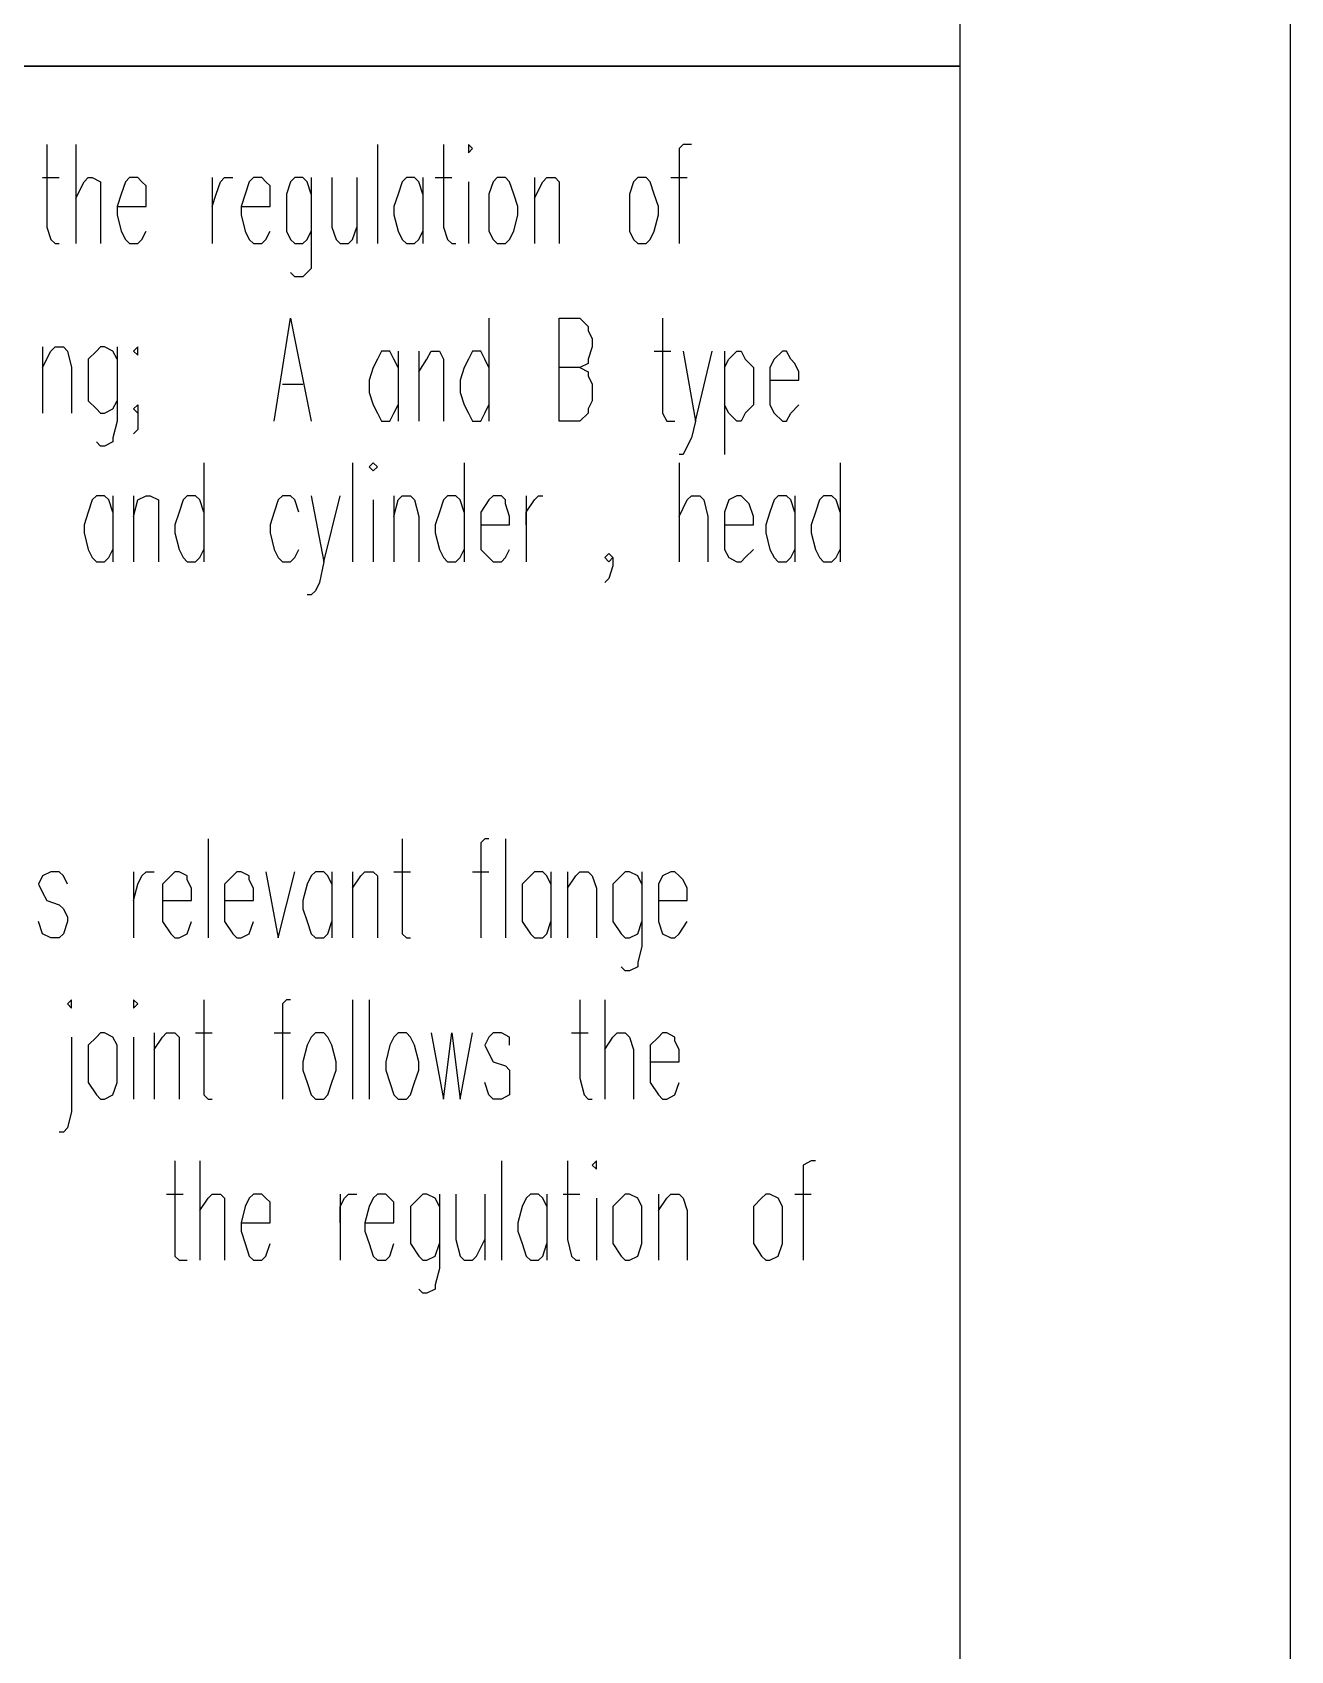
# Model space of a CAD drawing. Extents: x 0.3 to 16.2, y 0.3 to 22.9.
# Drawn here: x 15.235 to 16.25, y 20.275 to 21.58 of the extents above; entities that cross this region are included whole.
import ezdxf

# ---------------------------------------------------------------- set-up
doc = ezdxf.new("R2010")
doc.units = 0
doc.header["$MEASUREMENT"] = 0
doc.linetypes.add('AUSGEZOGEN', pattern=[0])
doc.layers.get('0').update_dxf_attribs({"linetype": 'AUSGEZOGEN'})

msp = doc.modelspace()

# ---------------------------------------------------------------- linework, layer by layer
for points in [[(0.28, 0.2867), (16.25, 0.2867), (16.25, 0.2867), (16.25, 22.8967), (16.25, 22.8967), (0.28, 22.8967), (0.28, 22.8967), (0.28, 0.2867), (0.28, 0.2867)], [(0.95, 0.5533), (15.9833, 0.5533), (15.9833, 0.5533), (15.9833, 22.63), (15.9833, 22.63), (0.95, 22.63), (0.95, 22.63), (0.95, 0.5533), (0.95, 0.5533)], [(15.9833, 17.6833), (15.9833, 22.63)], [(13.5633, 21.5533), (15.9833, 21.5533), (15.9833, 21.5533), (13.5633, 21.5533), (13.5633, 21.5533)], [(15.2467, 21.49), (15.2467, 21.4233), (15.2467, 21.4233), (15.25, 21.4133), (15.25, 21.4133), (15.2533, 21.41), (15.2533, 21.41), (15.2567, 21.41)], [(15.27, 21.49), (15.27, 21.41)], [(15.5133, 21.49), (15.5133, 21.41)], [(15.5667, 21.49), (15.5667, 21.4233), (15.5667, 21.4233), (15.57, 21.4133), (15.57, 21.4133), (15.5733, 21.41), (15.5733, 21.41), (15.5767, 21.41)], [(15.5867, 21.4867), (15.5867, 21.4833), (15.5867, 21.4833), (15.59, 21.4867), (15.59, 21.4867), (15.5867, 21.49), (15.5867, 21.49), (15.5867, 21.4867), (15.5867, 21.4867)], [(15.7667, 21.49), (15.76, 21.49), (15.76, 21.49), (15.7567, 21.4867), (15.7567, 21.4867), (15.7567, 21.41)], [(15.2433, 21.4633), (15.2567, 21.4633)], [(15.27, 21.4467), (15.2767, 21.46), (15.2767, 21.46), (15.28, 21.4633), (15.28, 21.4633), (15.2833, 21.4633), (15.2833, 21.4633), (15.29, 21.46), (15.29, 21.46), (15.29, 21.41)], [(15.3033, 21.44), (15.3267, 21.44), (15.3267, 21.44), (15.3267, 21.4467), (15.3267, 21.4467), (15.3267, 21.4567), (15.3267, 21.4567), (15.3233, 21.46), (15.3233, 21.46), (15.32, 21.4633), (15.32, 21.4633), (15.3133, 21.4633), (15.3133, 21.4633), (15.31, 21.46), (15.31, 21.46), (15.3067, 21.45), (15.3067, 21.45), (15.3033, 21.44), (15.3033, 21.44), (15.3033, 21.4333), (15.3033, 21.4333), (15.3067, 21.42), (15.3067, 21.42), (15.31, 21.4133), (15.31, 21.4133), (15.3133, 21.41), (15.3133, 21.41), (15.32, 21.41), (15.32, 21.41), (15.3233, 21.4133), (15.3233, 21.4133), (15.3267, 21.42)], [(15.38, 21.4633), (15.38, 21.41)], [(15.38, 21.44), (15.3833, 21.45), (15.3833, 21.45), (15.3867, 21.46), (15.3867, 21.46), (15.39, 21.4633), (15.39, 21.4633), (15.3967, 21.4633)], [(15.4033, 21.44), (15.4267, 21.44), (15.4267, 21.44), (15.4267, 21.4467), (15.4267, 21.4467), (15.4267, 21.4567), (15.4267, 21.4567), (15.4233, 21.46), (15.4233, 21.46), (15.42, 21.4633), (15.42, 21.4633), (15.4133, 21.4633), (15.4133, 21.4633), (15.41, 21.46), (15.41, 21.46), (15.4067, 21.45), (15.4067, 21.45), (15.4033, 21.44), (15.4033, 21.44), (15.4033, 21.4333), (15.4033, 21.4333), (15.4067, 21.42), (15.4067, 21.42), (15.41, 21.4133), (15.41, 21.4133), (15.4133, 21.41), (15.4133, 21.41), (15.42, 21.41), (15.42, 21.41), (15.4233, 21.4133), (15.4233, 21.4133), (15.4267, 21.42)], [(15.46, 21.45), (15.4567, 21.46), (15.4567, 21.46), (15.4533, 21.4633), (15.4533, 21.4633), (15.4467, 21.4633), (15.4467, 21.4633), (15.4433, 21.46), (15.4433, 21.46), (15.44, 21.45), (15.44, 21.45), (15.44, 21.42), (15.44, 21.42), (15.4433, 21.4133), (15.4433, 21.4133), (15.4467, 21.41), (15.4467, 21.41), (15.4533, 21.41), (15.4533, 21.41), (15.4567, 21.4133), (15.4567, 21.4133), (15.46, 21.42)], [(15.46, 21.4633), (15.46, 21.39), (15.46, 21.39), (15.4567, 21.3867), (15.4567, 21.3867), (15.4533, 21.3833), (15.4533, 21.3833), (15.4467, 21.3833), (15.4467, 21.3833), (15.4433, 21.3867)], [(15.4767, 21.4633), (15.4767, 21.4233), (15.4767, 21.4233), (15.48, 21.4133), (15.48, 21.4133), (15.4833, 21.41), (15.4833, 21.41), (15.49, 21.41), (15.49, 21.41), (15.4933, 21.4133), (15.4933, 21.4133), (15.4967, 21.4233)], [(15.4967, 21.4633), (15.4967, 21.41)], [(15.55, 21.45), (15.5467, 21.46), (15.5467, 21.46), (15.5433, 21.4633), (15.5433, 21.4633), (15.5367, 21.4633), (15.5367, 21.4633), (15.5333, 21.46), (15.5333, 21.46), (15.53, 21.45), (15.53, 21.45), (15.5267, 21.44), (15.5267, 21.44), (15.5267, 21.4333), (15.5267, 21.4333), (15.53, 21.42), (15.53, 21.42), (15.5333, 21.4133), (15.5333, 21.4133), (15.5367, 21.41), (15.5367, 21.41), (15.5433, 21.41), (15.5433, 21.41), (15.5467, 21.4133), (15.5467, 21.4133), (15.55, 21.42)], [(15.55, 21.4633), (15.55, 21.41)], [(15.56, 21.4633), (15.5733, 21.4633)], [(15.61, 21.4633), (15.6067, 21.46), (15.6067, 21.46), (15.6033, 21.45), (15.6033, 21.45), (15.6033, 21.42), (15.6033, 21.42), (15.6067, 21.4133), (15.6067, 21.4133), (15.61, 21.41), (15.61, 21.41), (15.6167, 21.41), (15.6167, 21.41), (15.62, 21.4133), (15.62, 21.4133), (15.6233, 21.42), (15.6233, 21.42), (15.6267, 21.4333), (15.6267, 21.4333), (15.6267, 21.44), (15.6267, 21.44), (15.6233, 21.45), (15.6233, 21.45), (15.62, 21.46), (15.62, 21.46), (15.6167, 21.4633), (15.6167, 21.4633), (15.61, 21.4633), (15.61, 21.4633)], [(15.64, 21.4633), (15.64, 21.41)], [(15.64, 21.4467), (15.6467, 21.46), (15.6467, 21.46), (15.65, 21.4633), (15.65, 21.4633), (15.6567, 21.4633), (15.6567, 21.4633), (15.66, 21.46), (15.66, 21.46), (15.66, 21.41)], [(15.7233, 21.4633), (15.72, 21.46), (15.72, 21.46), (15.7167, 21.45), (15.7167, 21.45), (15.7167, 21.42), (15.7167, 21.42), (15.72, 21.4133), (15.72, 21.4133), (15.7233, 21.41), (15.7233, 21.41), (15.73, 21.41), (15.73, 21.41), (15.7333, 21.4133), (15.7333, 21.4133), (15.7367, 21.42), (15.7367, 21.42), (15.74, 21.4333), (15.74, 21.4333), (15.74, 21.44), (15.74, 21.44), (15.7367, 21.45), (15.7367, 21.45), (15.7333, 21.46), (15.7333, 21.46), (15.73, 21.4633), (15.73, 21.4633), (15.7233, 21.4633), (15.7233, 21.4633)], [(15.75, 21.4633), (15.7633, 21.4633)], [(15.5867, 21.46), (15.5867, 21.41)], [(15.43, 21.2667), (15.4433, 21.35), (15.4433, 21.35), (15.46, 21.2667)], [(15.6033, 21.35), (15.6033, 21.2667)], [(15.66, 21.2667), (15.66, 21.35), (15.66, 21.35), (15.6767, 21.35), (15.6767, 21.35), (15.6833, 21.3433), (15.6833, 21.3433), (15.6833, 21.34), (15.6833, 21.34), (15.6867, 21.3333), (15.6867, 21.3333), (15.6867, 21.3267), (15.6867, 21.3267), (15.6833, 21.3167), (15.6833, 21.3167), (15.6833, 21.3133), (15.6833, 21.3133), (15.6767, 21.31), (15.6767, 21.31), (15.66, 21.31)], [(15.7433, 21.35), (15.7433, 21.2733), (15.7433, 21.2733), (15.7467, 21.2667), (15.7467, 21.2667), (15.7533, 21.2667)], [(15.2433, 21.3267), (15.2433, 21.2733)], [(15.2433, 21.31), (15.25, 21.3233), (15.25, 21.3233), (15.2533, 21.3267), (15.2533, 21.3267), (15.26, 21.3267), (15.26, 21.3267), (15.2633, 21.3233), (15.2633, 21.3233), (15.2667, 21.31), (15.2667, 21.31), (15.2667, 21.2733)], [(15.3033, 21.3167), (15.3, 21.3233), (15.3, 21.3233), (15.2933, 21.3267), (15.2933, 21.3267), (15.29, 21.3267), (15.29, 21.3267), (15.2867, 21.3233), (15.2867, 21.3233), (15.28, 21.3167), (15.28, 21.3167), (15.28, 21.2833), (15.28, 21.2833), (15.2867, 21.2767), (15.2867, 21.2767), (15.29, 21.2733), (15.29, 21.2733), (15.2933, 21.2733), (15.2933, 21.2733), (15.3, 21.2767), (15.3, 21.2767), (15.3033, 21.2833)], [(15.3033, 21.3267), (15.3033, 21.2667), (15.3033, 21.2667), (15.3, 21.2533), (15.3, 21.2533), (15.3, 21.25), (15.3, 21.25), (15.2933, 21.2467), (15.2933, 21.2467), (15.29, 21.2467), (15.29, 21.2467), (15.2867, 21.25)], [(15.32, 21.3267), (15.3167, 21.3233), (15.3167, 21.3233), (15.32, 21.32), (15.32, 21.32), (15.32, 21.3267), (15.32, 21.3267)], [(15.53, 21.31), (15.5267, 21.3167), (15.5267, 21.3167), (15.5233, 21.3233), (15.5233, 21.3233), (15.5167, 21.3233), (15.5167, 21.3233), (15.5133, 21.3167), (15.5133, 21.3167), (15.51, 21.31), (15.51, 21.31), (15.5067, 21.3), (15.5067, 21.3), (15.5067, 21.29), (15.5067, 21.29), (15.51, 21.28), (15.51, 21.28), (15.5133, 21.2733), (15.5133, 21.2733), (15.5167, 21.2667), (15.5167, 21.2667), (15.5233, 21.2667), (15.5233, 21.2667), (15.5267, 21.2733), (15.5267, 21.2733), (15.53, 21.28)], [(15.53, 21.3233), (15.53, 21.2667)], [(15.5467, 21.3233), (15.5467, 21.2667)], [(15.5467, 21.3067), (15.5533, 21.3167), (15.5533, 21.3167), (15.5567, 21.3233), (15.5567, 21.3233), (15.5633, 21.3233), (15.5633, 21.3233), (15.5667, 21.3167), (15.5667, 21.3167), (15.5667, 21.2667)], [(15.6033, 21.31), (15.6, 21.3167), (15.6, 21.3167), (15.5967, 21.3233), (15.5967, 21.3233), (15.59, 21.3233), (15.59, 21.3233), (15.5867, 21.3167), (15.5867, 21.3167), (15.5833, 21.31), (15.5833, 21.31), (15.58, 21.3), (15.58, 21.3), (15.58, 21.29), (15.58, 21.29), (15.5833, 21.28), (15.5833, 21.28), (15.5867, 21.2733), (15.5867, 21.2733), (15.59, 21.2667), (15.59, 21.2667), (15.5967, 21.2667), (15.5967, 21.2667), (15.6, 21.2733), (15.6, 21.2733), (15.6033, 21.28)], [(15.7367, 21.3233), (15.75, 21.3233)], [(15.76, 21.3233), (15.77, 21.2667), (15.77, 21.2667), (15.7833, 21.3233)], [(15.7933, 21.3233), (15.7933, 21.24)], [(15.7933, 21.31), (15.7967, 21.3167), (15.7967, 21.3167), (15.8033, 21.3233), (15.8033, 21.3233), (15.8067, 21.3233), (15.8067, 21.3233), (15.81, 21.3167), (15.81, 21.3167), (15.8167, 21.31), (15.8167, 21.31), (15.8167, 21.28), (15.8167, 21.28), (15.81, 21.2733), (15.81, 21.2733), (15.8067, 21.2667), (15.8067, 21.2667), (15.8033, 21.2667), (15.8033, 21.2667), (15.7967, 21.2733), (15.7967, 21.2733), (15.7933, 21.28)], [(15.83, 21.3), (15.8533, 21.3), (15.8533, 21.3), (15.8533, 21.3067), (15.8533, 21.3067), (15.85, 21.3133), (15.85, 21.3133), (15.8467, 21.3167), (15.8467, 21.3167), (15.8433, 21.3233), (15.8433, 21.3233), (15.84, 21.3233), (15.84, 21.3233), (15.8333, 21.3167), (15.8333, 21.3167), (15.83, 21.31), (15.83, 21.31), (15.83, 21.28), (15.83, 21.28), (15.8333, 21.2733), (15.8333, 21.2733), (15.84, 21.2667), (15.84, 21.2667), (15.8433, 21.2667), (15.8433, 21.2667), (15.8467, 21.2733), (15.8467, 21.2733), (15.8533, 21.28)], [(15.6767, 21.31), (15.6833, 21.3067), (15.6833, 21.3067), (15.6833, 21.3033), (15.6833, 21.3033), (15.6867, 21.2967), (15.6867, 21.2967), (15.6867, 21.2833), (15.6867, 21.2833), (15.6833, 21.2767), (15.6833, 21.2767), (15.6833, 21.2733), (15.6833, 21.2733), (15.6767, 21.2667), (15.6767, 21.2667), (15.66, 21.2667)], [(15.4367, 21.2967), (15.4533, 21.2967)], [(15.32, 21.2767), (15.32, 21.2733), (15.32, 21.2733), (15.3167, 21.2767), (15.3167, 21.2767), (15.32, 21.28), (15.32, 21.28), (15.32, 21.26), (15.32, 21.26), (15.3167, 21.2567)], [(15.77, 21.2667), (15.7667, 21.2533), (15.7667, 21.2533), (15.7633, 21.2467), (15.7633, 21.2467), (15.76, 21.24), (15.76, 21.24), (15.7567, 21.24)], [(15.3733, 21.2333), (15.3733, 21.1533)], [(15.4933, 21.2333), (15.4933, 21.1533)], [(15.5067, 21.23), (15.51, 21.2267), (15.51, 21.2267), (15.5133, 21.23), (15.5133, 21.23), (15.51, 21.2333), (15.51, 21.2333), (15.5067, 21.23), (15.5067, 21.23)], [(15.5833, 21.2333), (15.5833, 21.1533)], [(15.7567, 21.2333), (15.7567, 21.1533)], [(15.8867, 21.2333), (15.8867, 21.1533)], [(15.3, 21.1933), (15.2967, 21.2033), (15.2967, 21.2033), (15.2933, 21.2067), (15.2933, 21.2067), (15.2867, 21.2067), (15.2867, 21.2067), (15.2833, 21.2033), (15.2833, 21.2033), (15.28, 21.1933), (15.28, 21.1933), (15.2767, 21.1833), (15.2767, 21.1833), (15.2767, 21.1767), (15.2767, 21.1767), (15.28, 21.1633), (15.28, 21.1633), (15.2833, 21.1567), (15.2833, 21.1567), (15.2867, 21.1533), (15.2867, 21.1533), (15.2933, 21.1533), (15.2933, 21.1533), (15.2967, 21.1567), (15.2967, 21.1567), (15.3, 21.1633)], [(15.3, 21.2067), (15.3, 21.1533)], [(15.3167, 21.2067), (15.3167, 21.1533)], [(15.3167, 21.19), (15.32, 21.2033), (15.32, 21.2033), (15.3267, 21.2067), (15.3267, 21.2067), (15.33, 21.2067), (15.33, 21.2067), (15.3367, 21.2033), (15.3367, 21.2033), (15.3367, 21.1533)], [(15.3733, 21.1933), (15.37, 21.2033), (15.37, 21.2033), (15.3667, 21.2067), (15.3667, 21.2067), (15.36, 21.2067), (15.36, 21.2067), (15.3567, 21.2033), (15.3567, 21.2033), (15.3533, 21.1933), (15.3533, 21.1933), (15.35, 21.1833), (15.35, 21.1833), (15.35, 21.1767), (15.35, 21.1767), (15.3533, 21.1633), (15.3533, 21.1633), (15.3567, 21.1567), (15.3567, 21.1567), (15.36, 21.1533), (15.36, 21.1533), (15.3667, 21.1533), (15.3667, 21.1533), (15.37, 21.1567), (15.37, 21.1567), (15.3733, 21.1633)], [(15.45, 21.1933), (15.4467, 21.2033), (15.4467, 21.2033), (15.4433, 21.2067), (15.4433, 21.2067), (15.4367, 21.2067), (15.4367, 21.2067), (15.4333, 21.2033), (15.4333, 21.2033), (15.43, 21.1933), (15.43, 21.1933), (15.4267, 21.1833), (15.4267, 21.1833), (15.4267, 21.1767), (15.4267, 21.1767), (15.43, 21.1633), (15.43, 21.1633), (15.4333, 21.1567), (15.4333, 21.1567), (15.4367, 21.1533), (15.4367, 21.1533), (15.4433, 21.1533), (15.4433, 21.1533), (15.4467, 21.1567), (15.4467, 21.1567), (15.45, 21.1633)], [(15.46, 21.2067), (15.47, 21.1533), (15.47, 21.1533), (15.4833, 21.2067)], [(15.51, 21.2033), (15.51, 21.1533)], [(15.5267, 21.2067), (15.5267, 21.1533)], [(15.5267, 21.19), (15.53, 21.2033), (15.53, 21.2033), (15.5333, 21.2067), (15.5333, 21.2067), (15.54, 21.2067), (15.54, 21.2067), (15.5433, 21.2033), (15.5433, 21.2033), (15.5467, 21.19), (15.5467, 21.19), (15.5467, 21.1533)], [(15.5833, 21.1933), (15.58, 21.2033), (15.58, 21.2033), (15.5767, 21.2067), (15.5767, 21.2067), (15.57, 21.2067), (15.57, 21.2067), (15.5667, 21.2033), (15.5667, 21.2033), (15.5633, 21.1933), (15.5633, 21.1933), (15.56, 21.1833), (15.56, 21.1833), (15.56, 21.1767), (15.56, 21.1767), (15.5633, 21.1633), (15.5633, 21.1633), (15.5667, 21.1567), (15.5667, 21.1567), (15.57, 21.1533), (15.57, 21.1533), (15.5767, 21.1533), (15.5767, 21.1533), (15.58, 21.1567), (15.58, 21.1567), (15.5833, 21.1633)], [(15.5967, 21.1833), (15.62, 21.1833), (15.62, 21.1833), (15.62, 21.19), (15.62, 21.19), (15.6167, 21.2), (15.6167, 21.2), (15.6167, 21.2033), (15.6167, 21.2033), (15.6133, 21.2067), (15.6133, 21.2067), (15.6067, 21.2067), (15.6067, 21.2067), (15.6033, 21.2033), (15.6033, 21.2033), (15.5967, 21.1933), (15.5967, 21.1933), (15.5967, 21.1633), (15.5967, 21.1633), (15.6033, 21.1567), (15.6033, 21.1567), (15.6067, 21.1533), (15.6067, 21.1533), (15.6133, 21.1533), (15.6133, 21.1533), (15.6167, 21.1567), (15.6167, 21.1567), (15.62, 21.1633)], [(15.6333, 21.2067), (15.6333, 21.1533)], [(15.6333, 21.1833), (15.6333, 21.1933), (15.6333, 21.1933), (15.64, 21.2033), (15.64, 21.2033), (15.6433, 21.2067), (15.6433, 21.2067), (15.6467, 21.2067)], [(15.7567, 21.19), (15.7633, 21.2033), (15.7633, 21.2033), (15.7667, 21.2067), (15.7667, 21.2067), (15.7733, 21.2067), (15.7733, 21.2067), (15.7767, 21.2033), (15.7767, 21.2033), (15.78, 21.19), (15.78, 21.19), (15.78, 21.1533)], [(15.7933, 21.1833), (15.8167, 21.1833), (15.8167, 21.1833), (15.8167, 21.19), (15.8167, 21.19), (15.8133, 21.2), (15.8133, 21.2), (15.81, 21.2033), (15.81, 21.2033), (15.8067, 21.2067), (15.8067, 21.2067), (15.8033, 21.2067), (15.8033, 21.2067), (15.7967, 21.2033), (15.7967, 21.2033), (15.7933, 21.1933), (15.7933, 21.1933), (15.7933, 21.1633), (15.7933, 21.1633), (15.7967, 21.1567), (15.7967, 21.1567), (15.8033, 21.1533), (15.8033, 21.1533), (15.8067, 21.1533), (15.8067, 21.1533), (15.81, 21.1567), (15.81, 21.1567), (15.8167, 21.1633)], [(15.85, 21.1933), (15.8467, 21.2033), (15.8467, 21.2033), (15.8433, 21.2067), (15.8433, 21.2067), (15.8367, 21.2067), (15.8367, 21.2067), (15.8333, 21.2033), (15.8333, 21.2033), (15.83, 21.1933), (15.83, 21.1933), (15.8267, 21.1833), (15.8267, 21.1833), (15.8267, 21.1767), (15.8267, 21.1767), (15.83, 21.1633), (15.83, 21.1633), (15.8333, 21.1567), (15.8333, 21.1567), (15.8367, 21.1533), (15.8367, 21.1533), (15.8433, 21.1533), (15.8433, 21.1533), (15.8467, 21.1567), (15.8467, 21.1567), (15.85, 21.1633)], [(15.85, 21.2067), (15.85, 21.1533)], [(15.8867, 21.1933), (15.8833, 21.2033), (15.8833, 21.2033), (15.88, 21.2067), (15.88, 21.2067), (15.8733, 21.2067), (15.8733, 21.2067), (15.87, 21.2033), (15.87, 21.2033), (15.8667, 21.1933), (15.8667, 21.1933), (15.8633, 21.1833), (15.8633, 21.1833), (15.8633, 21.1767), (15.8633, 21.1767), (15.8667, 21.1633), (15.8667, 21.1633), (15.87, 21.1567), (15.87, 21.1567), (15.8733, 21.1533), (15.8733, 21.1533), (15.88, 21.1533), (15.88, 21.1533), (15.8833, 21.1567), (15.8833, 21.1567), (15.8867, 21.1633)], [(15.47, 21.1533), (15.4667, 21.1367), (15.4667, 21.1367), (15.4633, 21.13), (15.4633, 21.13), (15.46, 21.1267), (15.46, 21.1267), (15.4567, 21.1267)], [(15.7033, 21.1567), (15.7, 21.1533), (15.7, 21.1533), (15.6967, 21.1567), (15.6967, 21.1567), (15.7, 21.16), (15.7, 21.16), (15.7033, 21.1567), (15.7033, 21.1567), (15.7033, 21.15), (15.7033, 21.15), (15.7, 21.14), (15.7, 21.14), (15.6967, 21.1367)], [(15.3767, 20.93), (15.3767, 20.85)], [(15.5333, 20.93), (15.5333, 20.8533), (15.5333, 20.8533), (15.5367, 20.85), (15.5367, 20.85), (15.54, 20.85)], [(15.6033, 20.93), (15.6, 20.93), (15.6, 20.93), (15.5967, 20.9267), (15.5967, 20.9267), (15.5967, 20.85)], [(15.6167, 20.93), (15.6167, 20.85)], [(15.2633, 20.8933), (15.26, 20.9), (15.26, 20.9), (15.2567, 20.9033), (15.2567, 20.9033), (15.25, 20.9033), (15.25, 20.9033), (15.2433, 20.9), (15.2433, 20.9), (15.24, 20.8933), (15.24, 20.8933), (15.2433, 20.8867), (15.2433, 20.8867), (15.2467, 20.88), (15.2467, 20.88), (15.2567, 20.8767), (15.2567, 20.8767), (15.26, 20.8733), (15.26, 20.8733), (15.2633, 20.8667), (15.2633, 20.8667), (15.2633, 20.8633), (15.2633, 20.8633), (15.26, 20.8533), (15.26, 20.8533), (15.2567, 20.85), (15.2567, 20.85), (15.25, 20.85), (15.25, 20.85), (15.2433, 20.8533), (15.2433, 20.8533), (15.24, 20.8633)], [(15.3167, 20.9033), (15.3167, 20.85)], [(15.3167, 20.88), (15.32, 20.8933), (15.32, 20.8933), (15.3233, 20.9), (15.3233, 20.9), (15.3267, 20.9033), (15.3267, 20.9033), (15.3333, 20.9033)], [(15.34, 20.88), (15.3633, 20.88), (15.3633, 20.88), (15.3633, 20.89), (15.3633, 20.89), (15.36, 20.8967), (15.36, 20.8967), (15.36, 20.9), (15.36, 20.9), (15.3533, 20.9033), (15.3533, 20.9033), (15.35, 20.9033), (15.35, 20.9033), (15.3467, 20.9), (15.3467, 20.9), (15.34, 20.8933), (15.34, 20.8933), (15.34, 20.8633), (15.34, 20.8633), (15.3467, 20.8533), (15.3467, 20.8533), (15.35, 20.85), (15.35, 20.85), (15.3533, 20.85), (15.3533, 20.85), (15.36, 20.8533), (15.36, 20.8533), (15.3633, 20.8633)], [(15.39, 20.88), (15.4133, 20.88), (15.4133, 20.88), (15.4133, 20.89), (15.4133, 20.89), (15.41, 20.8967), (15.41, 20.8967), (15.41, 20.9), (15.41, 20.9), (15.4033, 20.9033), (15.4033, 20.9033), (15.4, 20.9033), (15.4, 20.9033), (15.3967, 20.9), (15.3967, 20.9), (15.39, 20.8933), (15.39, 20.8933), (15.39, 20.8633), (15.39, 20.8633), (15.3967, 20.8533), (15.3967, 20.8533), (15.4, 20.85), (15.4, 20.85), (15.4033, 20.85), (15.4033, 20.85), (15.41, 20.8533), (15.41, 20.8533), (15.4133, 20.8633)], [(15.4233, 20.9033), (15.4333, 20.85), (15.4333, 20.85), (15.4467, 20.9033)], [(15.4767, 20.8933), (15.4733, 20.9), (15.4733, 20.9), (15.47, 20.9033), (15.47, 20.9033), (15.4633, 20.9033), (15.4633, 20.9033), (15.46, 20.9), (15.46, 20.9), (15.4567, 20.8933), (15.4567, 20.8933), (15.4533, 20.88), (15.4533, 20.88), (15.4533, 20.8733), (15.4533, 20.8733), (15.4567, 20.8633), (15.4567, 20.8633), (15.46, 20.8533), (15.46, 20.8533), (15.4633, 20.85), (15.4633, 20.85), (15.47, 20.85), (15.47, 20.85), (15.4733, 20.8533), (15.4733, 20.8533), (15.4767, 20.8633)], [(15.4767, 20.9033), (15.4767, 20.85)], [(15.4933, 20.9033), (15.4933, 20.85)], [(15.4933, 20.89), (15.5, 20.9), (15.5, 20.9), (15.5033, 20.9033), (15.5033, 20.9033), (15.51, 20.9033), (15.51, 20.9033), (15.5133, 20.9), (15.5133, 20.9), (15.5133, 20.85)], [(15.5267, 20.9033), (15.54, 20.9033)], [(15.59, 20.9033), (15.6033, 20.9033)], [(15.6533, 20.8933), (15.65, 20.9), (15.65, 20.9), (15.6467, 20.9033), (15.6467, 20.9033), (15.64, 20.9033), (15.64, 20.9033), (15.6367, 20.9), (15.6367, 20.9), (15.63, 20.8933), (15.63, 20.8933), (15.63, 20.8633), (15.63, 20.8633), (15.6367, 20.8533), (15.6367, 20.8533), (15.64, 20.85), (15.64, 20.85), (15.6467, 20.85), (15.6467, 20.85), (15.65, 20.8533), (15.65, 20.8533), (15.6533, 20.8633)], [(15.6533, 20.9033), (15.6533, 20.85)], [(15.6667, 20.9033), (15.6667, 20.85)], [(15.6667, 20.89), (15.6733, 20.9), (15.6733, 20.9), (15.6767, 20.9033), (15.6767, 20.9033), (15.6833, 20.9033), (15.6833, 20.9033), (15.6867, 20.9), (15.6867, 20.9), (15.69, 20.89), (15.69, 20.89), (15.69, 20.85)], [(15.7267, 20.8933), (15.7233, 20.9), (15.7233, 20.9), (15.7167, 20.9033), (15.7167, 20.9033), (15.7133, 20.9033), (15.7133, 20.9033), (15.71, 20.9), (15.71, 20.9), (15.7033, 20.8933), (15.7033, 20.8933), (15.7033, 20.8633), (15.7033, 20.8633), (15.71, 20.8533), (15.71, 20.8533), (15.7133, 20.85), (15.7133, 20.85), (15.7167, 20.85), (15.7167, 20.85), (15.7233, 20.8533), (15.7233, 20.8533), (15.7267, 20.8633)], [(15.7267, 20.9033), (15.7267, 20.8433), (15.7267, 20.8433), (15.7233, 20.83), (15.7233, 20.83), (15.7233, 20.8267), (15.7233, 20.8267), (15.7167, 20.8233), (15.7167, 20.8233), (15.7133, 20.8233), (15.7133, 20.8233), (15.71, 20.8267)], [(15.74, 20.88), (15.7633, 20.88), (15.7633, 20.88), (15.7633, 20.89), (15.7633, 20.89), (15.76, 20.8967), (15.76, 20.8967), (15.7567, 20.9), (15.7567, 20.9), (15.7533, 20.9033), (15.7533, 20.9033), (15.75, 20.9033), (15.75, 20.9033), (15.7433, 20.9), (15.7433, 20.9), (15.74, 20.8933), (15.74, 20.8933), (15.74, 20.8633), (15.74, 20.8633), (15.7433, 20.8533), (15.7433, 20.8533), (15.75, 20.85), (15.75, 20.85), (15.7533, 20.85), (15.7533, 20.85), (15.7567, 20.8533), (15.7567, 20.8533), (15.7633, 20.8633)], [(15.2633, 20.7967), (15.2667, 20.7933), (15.2667, 20.7933), (15.2667, 20.8), (15.2667, 20.8), (15.2633, 20.7967), (15.2633, 20.7967)], [(15.3167, 20.7967), (15.3167, 20.7933), (15.3167, 20.7933), (15.32, 20.7967), (15.32, 20.7967), (15.3167, 20.8), (15.3167, 20.8), (15.3167, 20.7967), (15.3167, 20.7967)], [(15.3733, 20.8), (15.3733, 20.7233), (15.3733, 20.7233), (15.3767, 20.72), (15.3767, 20.72), (15.38, 20.72)], [(15.4433, 20.8), (15.44, 20.8), (15.44, 20.8), (15.4367, 20.7967), (15.4367, 20.7967), (15.4367, 20.72)], [(15.4933, 20.8), (15.4933, 20.72)], [(15.5067, 20.8), (15.5067, 20.72)], [(15.6767, 20.8), (15.6767, 20.7367), (15.6767, 20.7367), (15.68, 20.7233), (15.68, 20.7233), (15.6833, 20.72), (15.6833, 20.72), (15.6867, 20.72)], [(15.6967, 20.8), (15.6967, 20.72)], [(15.2667, 20.77), (15.2667, 20.71), (15.2667, 20.71), (15.2633, 20.6967), (15.2633, 20.6967), (15.26, 20.6933), (15.26, 20.6933), (15.2567, 20.6933)], [(15.29, 20.7733), (15.2867, 20.77), (15.2867, 20.77), (15.28, 20.7633), (15.28, 20.7633), (15.28, 20.7333), (15.28, 20.7333), (15.2867, 20.7233), (15.2867, 20.7233), (15.29, 20.72), (15.29, 20.72), (15.2933, 20.72), (15.2933, 20.72), (15.3, 20.7233), (15.3, 20.7233), (15.3033, 20.7333), (15.3033, 20.7333), (15.3033, 20.7633), (15.3033, 20.7633), (15.3, 20.77), (15.3, 20.77), (15.2933, 20.7733), (15.2933, 20.7733), (15.29, 20.7733), (15.29, 20.7733)], [(15.3167, 20.77), (15.3167, 20.72)], [(15.3333, 20.7733), (15.3333, 20.72)], [(15.3333, 20.76), (15.34, 20.77), (15.34, 20.77), (15.3433, 20.7733), (15.3433, 20.7733), (15.35, 20.7733), (15.35, 20.7733), (15.3533, 20.77), (15.3533, 20.77), (15.3533, 20.72)], [(15.3667, 20.7733), (15.38, 20.7733)], [(15.43, 20.7733), (15.4433, 20.7733)], [(15.4633, 20.7733), (15.46, 20.77), (15.46, 20.77), (15.4567, 20.7633), (15.4567, 20.7633), (15.4533, 20.75), (15.4533, 20.75), (15.4533, 20.7433), (15.4533, 20.7433), (15.4567, 20.7333), (15.4567, 20.7333), (15.46, 20.7233), (15.46, 20.7233), (15.4633, 20.72), (15.4633, 20.72), (15.47, 20.72), (15.47, 20.72), (15.4733, 20.7233), (15.4733, 20.7233), (15.4767, 20.7333), (15.4767, 20.7333), (15.48, 20.7433), (15.48, 20.7433), (15.48, 20.75), (15.48, 20.75), (15.4767, 20.7633), (15.4767, 20.7633), (15.4733, 20.77), (15.4733, 20.77), (15.47, 20.7733), (15.47, 20.7733), (15.4633, 20.7733), (15.4633, 20.7733)], [(15.53, 20.7733), (15.5267, 20.77), (15.5267, 20.77), (15.5233, 20.7633), (15.5233, 20.7633), (15.52, 20.75), (15.52, 20.75), (15.52, 20.7433), (15.52, 20.7433), (15.5233, 20.7333), (15.5233, 20.7333), (15.5267, 20.7233), (15.5267, 20.7233), (15.53, 20.72), (15.53, 20.72), (15.5367, 20.72), (15.5367, 20.72), (15.54, 20.7233), (15.54, 20.7233), (15.5433, 20.7333), (15.5433, 20.7333), (15.5467, 20.7433), (15.5467, 20.7433), (15.5467, 20.75), (15.5467, 20.75), (15.5433, 20.7633), (15.5433, 20.7633), (15.54, 20.77), (15.54, 20.77), (15.5367, 20.7733), (15.5367, 20.7733), (15.53, 20.7733), (15.53, 20.7733)], [(15.5567, 20.7733), (15.5667, 20.72), (15.5667, 20.72), (15.5733, 20.7733), (15.5733, 20.7733), (15.58, 20.72), (15.58, 20.72), (15.59, 20.7733)], [(15.62, 20.7633), (15.62, 20.77), (15.62, 20.77), (15.6133, 20.7733), (15.6133, 20.7733), (15.6067, 20.7733), (15.6067, 20.7733), (15.6033, 20.77), (15.6033, 20.77), (15.6, 20.7633), (15.6, 20.7633), (15.6033, 20.7567), (15.6033, 20.7567), (15.6067, 20.75), (15.6067, 20.75), (15.6167, 20.7467), (15.6167, 20.7467), (15.62, 20.7433), (15.62, 20.7433), (15.62, 20.7233), (15.62, 20.7233), (15.6133, 20.72), (15.6133, 20.72), (15.6067, 20.72), (15.6067, 20.72), (15.6033, 20.7233), (15.6033, 20.7233), (15.6, 20.7333)], [(15.67, 20.7733), (15.6833, 20.7733)], [(15.6967, 20.76), (15.7033, 20.77), (15.7033, 20.77), (15.7067, 20.7733), (15.7067, 20.7733), (15.7133, 20.7733), (15.7133, 20.7733), (15.7167, 20.77), (15.7167, 20.77), (15.72, 20.76), (15.72, 20.76), (15.72, 20.72)], [(15.7333, 20.75), (15.7567, 20.75), (15.7567, 20.75), (15.7567, 20.76), (15.7567, 20.76), (15.7533, 20.7667), (15.7533, 20.7667), (15.7533, 20.77), (15.7533, 20.77), (15.7467, 20.7733), (15.7467, 20.7733), (15.7433, 20.7733), (15.7433, 20.7733), (15.74, 20.77), (15.74, 20.77), (15.7333, 20.7633), (15.7333, 20.7633), (15.7333, 20.7333), (15.7333, 20.7333), (15.74, 20.7233), (15.74, 20.7233), (15.7433, 20.72), (15.7433, 20.72), (15.7467, 20.72), (15.7467, 20.72), (15.7533, 20.7233), (15.7533, 20.7233), (15.7567, 20.7333)], [(15.35, 20.67), (15.35, 20.5933), (15.35, 20.5933), (15.3533, 20.59), (15.3533, 20.59), (15.36, 20.59)], [(15.37, 20.67), (15.37, 20.59)], [(15.6133, 20.67), (15.6133, 20.59)], [(15.6667, 20.67), (15.6667, 20.6067), (15.6667, 20.6067), (15.67, 20.5933), (15.67, 20.5933), (15.6733, 20.59), (15.6733, 20.59), (15.6767, 20.59)], [(15.6867, 20.6667), (15.69, 20.6633), (15.69, 20.6633), (15.69, 20.67), (15.69, 20.67), (15.6867, 20.6667), (15.6867, 20.6667)], [(15.8667, 20.67), (15.8633, 20.67), (15.8633, 20.67), (15.8567, 20.6667), (15.8567, 20.6667), (15.8567, 20.59)], [(15.3433, 20.6433), (15.3567, 20.6433)], [(15.37, 20.63), (15.3767, 20.64), (15.3767, 20.64), (15.38, 20.6433), (15.38, 20.6433), (15.3867, 20.6433), (15.3867, 20.6433), (15.39, 20.64), (15.39, 20.64), (15.39, 20.59)], [(15.4033, 20.62), (15.4267, 20.62), (15.4267, 20.62), (15.4267, 20.63), (15.4267, 20.63), (15.4267, 20.6367), (15.4267, 20.6367), (15.4233, 20.64), (15.4233, 20.64), (15.42, 20.6433), (15.42, 20.6433), (15.4133, 20.6433), (15.4133, 20.6433), (15.41, 20.64), (15.41, 20.64), (15.4067, 20.6333), (15.4067, 20.6333), (15.4033, 20.62), (15.4033, 20.62), (15.4033, 20.6133), (15.4033, 20.6133), (15.4067, 20.6033), (15.4067, 20.6033), (15.41, 20.5933), (15.41, 20.5933), (15.4133, 20.59), (15.4133, 20.59), (15.42, 20.59), (15.42, 20.59), (15.4233, 20.5933), (15.4233, 20.5933), (15.4267, 20.6033)], [(15.4833, 20.6433), (15.4833, 20.59)], [(15.4833, 20.62), (15.4833, 20.6333), (15.4833, 20.6333), (15.4867, 20.64), (15.4867, 20.64), (15.49, 20.6433), (15.49, 20.6433), (15.4967, 20.6433)], [(15.5033, 20.62), (15.5267, 20.62), (15.5267, 20.62), (15.5267, 20.63), (15.5267, 20.63), (15.5267, 20.6367), (15.5267, 20.6367), (15.5233, 20.64), (15.5233, 20.64), (15.52, 20.6433), (15.52, 20.6433), (15.5133, 20.6433), (15.5133, 20.6433), (15.51, 20.64), (15.51, 20.64), (15.5067, 20.6333), (15.5067, 20.6333), (15.5033, 20.62), (15.5033, 20.62), (15.5033, 20.6133), (15.5033, 20.6133), (15.5067, 20.6033), (15.5067, 20.6033), (15.51, 20.5933), (15.51, 20.5933), (15.5133, 20.59), (15.5133, 20.59), (15.52, 20.59), (15.52, 20.59), (15.5233, 20.5933), (15.5233, 20.5933), (15.5267, 20.6033)], [(15.5633, 20.6333), (15.56, 20.64), (15.56, 20.64), (15.5533, 20.6433), (15.5533, 20.6433), (15.55, 20.6433), (15.55, 20.6433), (15.5467, 20.64), (15.5467, 20.64), (15.54, 20.6333), (15.54, 20.6333), (15.54, 20.6033), (15.54, 20.6033), (15.5467, 20.5933), (15.5467, 20.5933), (15.55, 20.59), (15.55, 20.59), (15.5533, 20.59), (15.5533, 20.59), (15.56, 20.5933), (15.56, 20.5933), (15.5633, 20.6033)], [(15.5633, 20.6433), (15.5633, 20.5833), (15.5633, 20.5833), (15.56, 20.57), (15.56, 20.57), (15.56, 20.5667), (15.56, 20.5667), (15.5533, 20.5633), (15.5533, 20.5633), (15.55, 20.5633), (15.55, 20.5633), (15.5467, 20.5667)], [(15.5767, 20.6433), (15.5767, 20.6067), (15.5767, 20.6067), (15.58, 20.5933), (15.58, 20.5933), (15.5833, 20.59), (15.5833, 20.59), (15.59, 20.59), (15.59, 20.59), (15.5933, 20.5933), (15.5933, 20.5933), (15.6, 20.6067)], [(15.6, 20.6433), (15.6, 20.59)], [(15.65, 20.6333), (15.6467, 20.64), (15.6467, 20.64), (15.6433, 20.6433), (15.6433, 20.6433), (15.6367, 20.6433), (15.6367, 20.6433), (15.6333, 20.64), (15.6333, 20.64), (15.63, 20.6333), (15.63, 20.6333), (15.6267, 20.62), (15.6267, 20.62), (15.6267, 20.6133), (15.6267, 20.6133), (15.63, 20.6033), (15.63, 20.6033), (15.6333, 20.5933), (15.6333, 20.5933), (15.6367, 20.59), (15.6367, 20.59), (15.6433, 20.59), (15.6433, 20.59), (15.6467, 20.5933), (15.6467, 20.5933), (15.65, 20.6033)], [(15.65, 20.6433), (15.65, 20.59)], [(15.6633, 20.6433), (15.6767, 20.6433)], [(15.69, 20.64), (15.69, 20.59)], [(15.7133, 20.6433), (15.71, 20.64), (15.71, 20.64), (15.7033, 20.6333), (15.7033, 20.6333), (15.7033, 20.6033), (15.7033, 20.6033), (15.71, 20.5933), (15.71, 20.5933), (15.7133, 20.59), (15.7133, 20.59), (15.7167, 20.59), (15.7167, 20.59), (15.7233, 20.5933), (15.7233, 20.5933), (15.7267, 20.6033), (15.7267, 20.6033), (15.7267, 20.6333), (15.7267, 20.6333), (15.7233, 20.64), (15.7233, 20.64), (15.7167, 20.6433), (15.7167, 20.6433), (15.7133, 20.6433), (15.7133, 20.6433)], [(15.74, 20.6433), (15.74, 20.59)], [(15.74, 20.63), (15.7467, 20.64), (15.7467, 20.64), (15.75, 20.6433), (15.75, 20.6433), (15.7567, 20.6433), (15.7567, 20.6433), (15.76, 20.64), (15.76, 20.64), (15.7633, 20.63), (15.7633, 20.63), (15.7633, 20.59)], [(15.8267, 20.6433), (15.8233, 20.64), (15.8233, 20.64), (15.8167, 20.6333), (15.8167, 20.6333), (15.8167, 20.6033), (15.8167, 20.6033), (15.8233, 20.5933), (15.8233, 20.5933), (15.8267, 20.59), (15.8267, 20.59), (15.83, 20.59), (15.83, 20.59), (15.8367, 20.5933), (15.8367, 20.5933), (15.84, 20.6033), (15.84, 20.6033), (15.84, 20.6333), (15.84, 20.6333), (15.8367, 20.64), (15.8367, 20.64), (15.83, 20.6433), (15.83, 20.6433), (15.8267, 20.6433), (15.8267, 20.6433)], [(15.85, 20.6433), (15.8633, 20.6433)]]:
    msp.add_lwpolyline(points)

doc.saveas('drawing.dxf')
